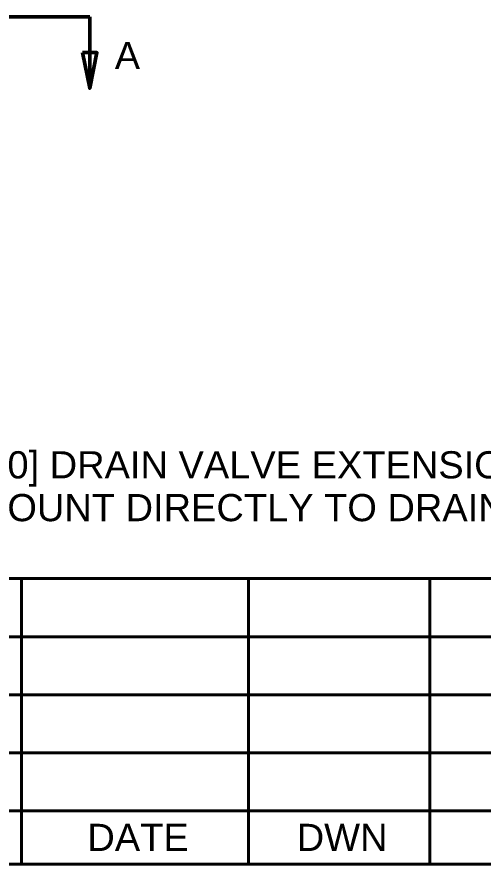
# Model space of a CAD drawing. Header units: inches. Extents: x 20 to 536, y 8 to 344.
# Drawn here: x 293.2 to 334.3, y 8 to 82.8 of the extents above; entities that cross this region are included whole.
import ezdxf

# ---------------------------------------------------------------- set-up
doc = ezdxf.new("R2010")
doc.units = ezdxf.units.IN
doc.header["$LTSCALE"] = 16
doc.header["$MEASUREMENT"] = 0
doc.linetypes.add('DOUBLE_DASH_CHAIN', pattern=[1.2403, 0.6614, -0.0827, 0.1654, -0.0827, 0.1654, -0.0827])
doc.layers.get('0').update_dxf_attribs({"lineweight": 25})
for name, color, linetype, lineweight in [('Border', 7, 'Continuous', 35), ('Section Line', 7, 'DOUBLE_DASH_CHAIN', 50), ('Symbol', 7, 'Continuous', 25), ('Symbol (ANSI)', 7, 'Continuous', 25)]:
    doc.layers.add(name, color=color, linetype=linetype, lineweight=lineweight)
doc.styles.add('MEMCOR Medium', font='arial.ttf')
doc.dimstyles.new('Default (ANSI)$7', dxfattribs={"dimscale": 16, "dimtxt": 0.15, "dimasz": 0.098425, "dimexe": 0.125, "dimexo": 0.0625, "dimgap": 0.031496, "dimtad": 0, "dimtih": 1, "dimtoh": 1, "dimdec": 4, "dimrnd": 1e-08, "dimzin": 3, "dimdsep": 46, "dimlunit": 5, "dimtxsty": 'MEMCOR Medium', "dimcen": 0.09, "dimdle": 0.393701, "dimclrd": 256, "dimclre": 256, "dimclrt": 256, "dimadec": 0, "dimazin": 1, "dimtfac": 0.8, "dimtofl": 0, "dimtmove": 0, "dimatfit": 3, "dimfxl": 1, "dimfrac": 1, "dimtolj": 1, "dimtzin": 4, "dimlwd": -1, "dimlwe": -1, "dimarcsym": 0})

# ---------------------------------------------------------------- blocks, each defined once
blk = doc.blocks.new('Borders 22x34_D')
at = {"layer": 'Border'}
blk.add_line((1.25, 0.5), (33.5, 0.5), dxfattribs=at)
blk = doc.blocks.new('2dTransSection0')
at = {"layer": 'Section Line', "linetype": 'DOUBLE_DASH_CHAIN', "ltscale": 0.544024}
blk.add_line((14.9947, 5.1739), (18.7243, 5.1739), dxfattribs=at)
at = {"layer": 'Section Line', "linetype": 'Continuous'}
for p, q in [((14.9947, 5.1739), (15.3506, 5.1739)), ((14.9947, 5.1739), (14.9947, 4.9771)), ((18.3685, 5.1739), (18.7243, 5.1739)), ((18.7243, 5.1739), (18.7243, 4.9771)), ((14.9553, 4.9771), (14.9947, 4.7802)), ((15.0341, 4.9771), (14.9553, 4.9771)), ((14.9947, 4.9771), (14.9947, 4.7802)), ((14.9947, 4.7802), (15.0341, 4.9771)), ((18.685, 4.9771), (18.7243, 4.7802)), ((18.7637, 4.9771), (18.685, 4.9771)), ((18.7243, 4.9771), (18.7243, 4.7802)), ((18.7243, 4.7802), (18.7637, 4.9771))]:
    blk.add_line(p, q, dxfattribs=at)
at = {"layer": 'Section Line', "linetype": 'Continuous', "flags": 128}
for points in [[(14.9553, 4.9771), (14.9947, 4.7802), (15.0341, 4.9771), (14.9553, 4.9771)], [(18.685, 4.9771), (18.7243, 4.7802), (18.7637, 4.9771), (18.685, 4.9771)]]:
    blk.add_lwpolyline(points, dxfattribs=at)
at = {"layer": 'Section Line'}
for points in [[(14.9553, 4.9771), (14.9947, 4.7802), (15.0341, 4.9771), (14.9553, 4.9771)], [(18.685, 4.9771), (18.7243, 4.7802), (18.7637, 4.9771), (18.685, 4.9771)]]:
    blk.add_solid(points, dxfattribs=at)
at = {"layer": 'Section Line', "char_height": 0.15, "attachment_point": 7, "style": 'MEMCOR Medium'}
for insert in [(14.7163, 4.8861), (18.8619, 4.8861)]:
    blk.add_mtext('A', dxfattribs=dict(at, insert=insert))
blk = doc.blocks.new('REVISION HISTORY')
at = {"layer": 'Symbol', "lineweight": 40}
for p, q in [((11.8486, 2.0747), (22.812, 2.0747)), ((18.3486, 2.0747), (18.3486, 0.7941)), ((19.5986, 2.0747), (19.5986, 0.7941)), ((20.5986, 2.0747), (20.5986, 0.7941)), ((11.8486, 1.7545), (22.812, 1.7545)), ((11.8486, 1.4344), (22.812, 1.4344)), ((11.8486, 1.1143), (22.812, 1.1143)), ((11.8486, 0.7941), (22.812, 0.7941)), ((18.3486, 0.5), (18.3486, 0.7941)), ((19.5986, 0.5), (19.5986, 0.7941)), ((20.5986, 0.5), (20.5986, 0.7941)), ((11.8486, 0.5), (22.812, 0.5))]:
    blk.add_line(p, q, dxfattribs=at)
at = {"layer": 'Symbol', "char_height": 0.15, "attachment_point": 7, "style": 'MEMCOR Medium'}
for s, insert in [('DATE', (18.711, 0.5721)), ('DWN', (19.8652, 0.5721))]:
    blk.add_mtext(s, dxfattribs=dict(at, insert=insert))

msp = doc.modelspace()

# ---------------------------------------------------------------- block references
at = {"xscale": 16, "yscale": 16, "zscale": 16}
msp.add_blockref('Borders 22x34_D', (0, 0), dxfattribs=at)
at = {"layer": 'Section Line', "xscale": 16, "yscale": 16, "zscale": 16}
msp.add_blockref('2dTransSection0', (0, 0), dxfattribs=at)
at = {"layer": 'Symbol', "xscale": 16, "yscale": 16, "zscale": 16}
msp.add_blockref('REVISION HISTORY', (0, 0), dxfattribs=at)

# ---------------------------------------------------------------- texts
at = {"layer": 'Symbol (ANSI)', "insert": (276.48805, 44.44573), "char_height": 2.4000001, "width": 72.6640296, "attachment_point": 1, "line_spacing_factor": 0.944221, "style": 'MEMCOR Medium'}
msp.add_mtext('\\fArial|b0|i0;4 in [DN100] DRAIN VALVE EXTENSION \\P\\fArial|b0|i0;**MUST MOUNT DIRECTLY TO DRAIN BOSS**', dxfattribs=at)

# ---------------------------------------------------------------- leaders
at = {"layer": 'Symbol (ANSI)', "annotation_type": 0, "has_hookline": 1, "hookline_direction": 0, "text_width": 72.42892}
msp.add_leader([(269.60401, 61.74769), (274.40931, 43.24573), (275.98412, 43.24573)], dimstyle='Default (ANSI)$7', override={"dimtad": 0}, dxfattribs=at)

doc.saveas('drawing.dxf')
